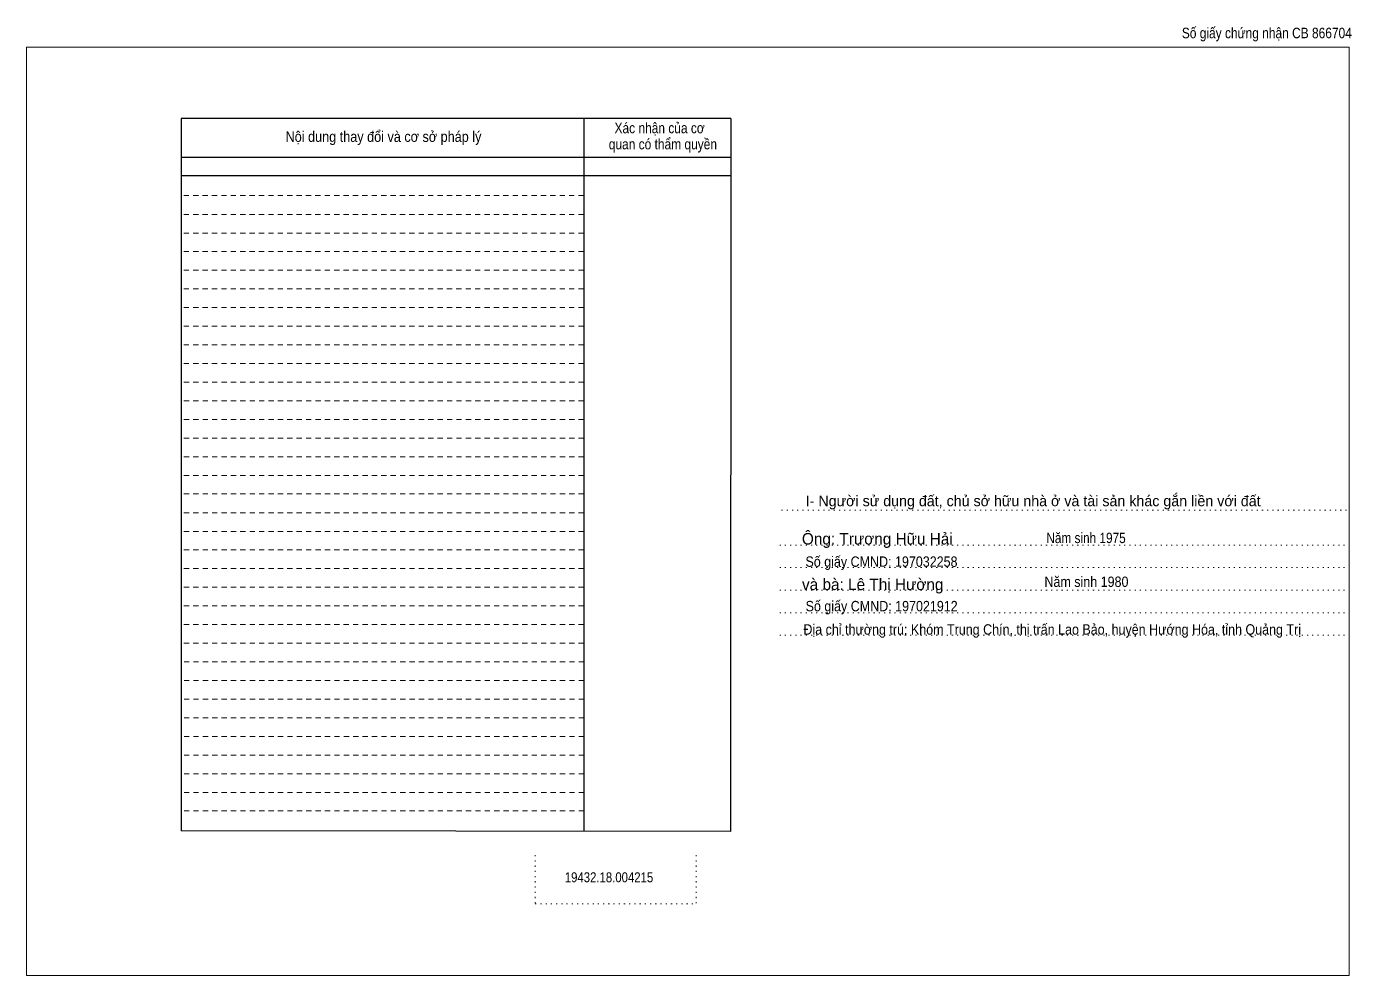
# Model space of a CAD drawing. Header units: metres. Extents: x 535664 to 536199, y 1836876 to 1837023.
# Drawn here: x 535664 to 535869.5, y 1836876.2 to 1837023.4 of the extents above; entities that cross this region are included whole.
import ezdxf
from ezdxf.enums import TextEntityAlignment as Align

# ---------------------------------------------------------------- set-up
doc = ezdxf.new("R2010")
doc.units = ezdxf.units.M
doc.header["$LTSCALE"] = 0.54
doc.linetypes.add('DOTTED', pattern=[1.5, 0.3, -1.2])
doc.linetypes.add('SHORT_DASHED', pattern=[2.7, 1.5, -1.2])
for name, color, linetype, lineweight in [('1', 7, 'DOTTED', 13), ('2', 7, 'SHORT_DASHED', 13), ('28', 7, 'Continuous', 25)]:
    doc.layers.add(name, color=color, linetype=linetype, lineweight=lineweight)
for name, color, linetype in [('18', 7, 'Continuous'), ('40', 7, 'Continuous'), ('7', 7, 'Continuous')]:
    doc.layers.add(name, color=color, linetype=linetype)

msp = doc.modelspace()

# ---------------------------------------------------------------- linework, layer by layer
at = {"layer": '1'}
for p, q in [((535781.1, 1836948.38), (535869.16, 1836948.38)), ((535780.8, 1836942.98), (535868.86, 1836942.98)), ((535780.8, 1836939.48), (535868.86, 1836939.48)), ((535780.8, 1836935.98), (535868.86, 1836935.98)), ((535780.8, 1836932.48), (535868.86, 1836932.48)), ((535780.8, 1836928.98), (535868.86, 1836928.98)), ((535742.88, 1836894.86), (535742.88, 1836887.34)), ((535767.86, 1836894.86), (535767.86, 1836887.34)), ((535742.88, 1836887.34), (535767.86, 1836887.34))]:
    msp.add_line(p, q, dxfattribs=at)
at = {"layer": '1', "linetype": 'Continuous'}
for points in [[(535663.96, 1836876.2), (535869.16, 1836876.2), (535869.16, 1837020.2), (535663.96, 1837020.2)], [(535663.96, 1837020.2), (535869.16, 1837020.2), (535869.16, 1836876.2), (535663.96, 1836876.2)], [(535663.96, 1836876.2), (535869.16, 1836876.2), (535869.16, 1837020.2), (535663.96, 1837020.2)]]:
    msp.add_lwpolyline(points, close=True, dxfattribs=at)
at = {"layer": '2', "linetype": 'Continuous', "lineweight": 25}
for p, q in [((535773.24, 1837009.16), (535687.96, 1837009.16)), ((535687.96, 1837009.16), (535687.96, 1836898.64)), ((535750.4, 1837009.16), (535750.42, 1836898.56)), ((535773.24, 1837003.12), (535688.08, 1837003.12)), ((535773.24, 1837000.24), (535688.08, 1837000.24))]:
    msp.add_line(p, q, dxfattribs=at)
at = {"layer": '2'}
for p, q in [((535750.4, 1836997.18), (535687.96, 1836997.18)), ((535750.4, 1836994.28), (535687.96, 1836994.28)), ((535750.4, 1836994.28), (535687.96, 1836994.28)), ((535750.4, 1836991.38), (535687.96, 1836991.38)), ((535750.4, 1836988.5), (535687.96, 1836988.5)), ((535750.4, 1836985.6), (535687.96, 1836985.6)), ((535750.4, 1836982.7), (535687.96, 1836982.7)), ((535750.4, 1836979.82), (535687.96, 1836979.82)), ((535750.4, 1836976.92), (535687.96, 1836976.92)), ((535750.4, 1836974.04), (535687.96, 1836974.04)), ((535750.4, 1836971.14), (535687.96, 1836971.14)), ((535750.42, 1836968.24), (535687.96, 1836968.24)), ((535750.42, 1836965.36), (535687.96, 1836965.36)), ((535750.42, 1836962.46), (535687.96, 1836962.46)), ((535750.42, 1836959.56), (535687.96, 1836959.56)), ((535750.42, 1836956.68), (535687.96, 1836956.68)), ((535750.42, 1836953.78), (535687.96, 1836953.78)), ((535750.42, 1836950.9), (535687.96, 1836950.9)), ((535750.42, 1836948), (535687.96, 1836948)), ((535750.42, 1836945.1), (535687.96, 1836945.1)), ((535750.42, 1836942.22), (535687.96, 1836942.22)), ((535750.42, 1836939.32), (535687.96, 1836939.32)), ((535750.42, 1836936.42), (535687.96, 1836936.42)), ((535750.42, 1836933.54), (535687.96, 1836933.54)), ((535750.42, 1836930.64), (535687.96, 1836930.64)), ((535750.42, 1836927.74), (535687.96, 1836927.74)), ((535750.44, 1836924.86), (535687.96, 1836924.86)), ((535750.44, 1836921.96), (535687.96, 1836921.96)), ((535750.44, 1836919.08), (535687.96, 1836919.08)), ((535750.44, 1836916.18), (535687.96, 1836916.18)), ((535750.44, 1836913.28), (535687.96, 1836913.28)), ((535750.44, 1836910.4), (535687.96, 1836910.4)), ((535750.44, 1836907.5), (535687.96, 1836907.5)), ((535750.44, 1836904.6), (535687.96, 1836904.6)), ((535750.44, 1836901.72), (535687.96, 1836901.72))]:
    msp.add_line(p, q, dxfattribs=at)
at = {"layer": '2', "linetype": 'Continuous', "lineweight": 25}
msp.add_lwpolyline([(535773.24, 1837009.16), (535773.18, 1836898.52), (535687.96, 1836898.64)], dxfattribs=at)

# ---------------------------------------------------------------- texts
at = {"layer": '18'}
for s, p in [('Ông: Trương Hữu Hải', (535795.95, 1836943.06)), ('và bà: Lê Thị Hường', (535795.235, 1836935.99))]:
    msp.add_text(s, height=1.78, dxfattribs=at).set_placement(p, align=Align.CENTER)
at = {"layer": '18', "width": 0.85}
msp.add_text('19432.18.004215', height=1.55, dxfattribs=at).set_placement((535754.325, 1836890.66), align=Align.CENTER)
at = {"layer": '2'}
for s, width, p in [('Xác nhận của cơ', 0.85, (535762.175, 1837006.86)), ('Xác nhận của cơ', 0.85, (535762.175, 1837006.86)), ('Nội dung thay đổi và cơ sở pháp lý', 0.9, (535719.34, 1837005.52)), ('Nội dung thay đổi và cơ sở pháp lý', 0.9, (535719.34, 1837005.52)), (' quan có thẩm quyền', 0.85, (535762.425, 1837004.36)), (' quan có thẩm quyền', 0.85, (535762.425, 1837004.36))]:
    msp.add_text(s, height=1.63, dxfattribs=dict(at, width=width)).set_placement(p, align=Align.CENTER)
at = {"layer": '28'}
msp.add_text('I- Người sử dụng đất, chủ sở hữu nhà ở và tài sản khác gắn liền với đất', height=1.653, dxfattribs=at).set_placement((535820.125, 1836949), align=Align.CENTER)
for s, width, p in [('Năm sinh 1975', 0.85, (535828.325, 1836943.28)), ('Năm sinh 1980', 0.9, (535828.39, 1836936.48)), ('Địa chỉ thường trú: Khóm Trung Chín, thị trấn Lao Bảo, huyện Hướng Hóa, tỉnh Quảng Trị', 0.9, (535823.08, 1836929.08))]:
    msp.add_text(s, height=1.61, dxfattribs=dict(at, width=width)).set_placement(p, align=Align.CENTER)
at = {"layer": '40', "width": 0.85}
msp.add_text('Số giấy chứng nhận CB 866704', height=1.63, dxfattribs=at).set_placement((535856.375, 1837021.6), align=Align.CENTER)
at = {"layer": '7', "width": 0.9}
for s, p in [('Số giấy CMND: 197032258', (535796.595, 1836939.6)), ('Số giấy CMND: 197021912', (535796.62, 1836932.7))]:
    msp.add_text(s, height=1.61, dxfattribs=at).set_placement(p, align=Align.CENTER)

doc.saveas('drawing.dxf')
